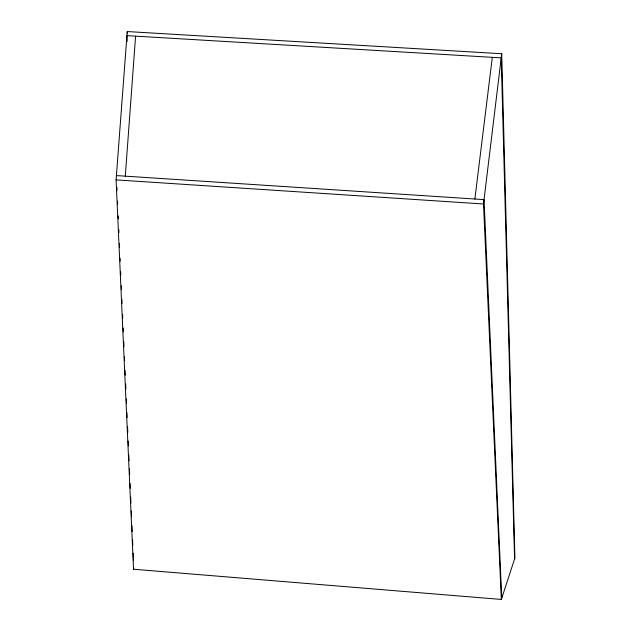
<?xml version="1.0" encoding="UTF-8"?>
<svg xmlns="http://www.w3.org/2000/svg" width="631" height="631" viewBox="0 0 631 631"><rect width="100%" height="100%" fill="white"/><g stroke="black" fill="none" stroke-linecap="round" stroke-linejoin="round"><path stroke-width="0.95" d="M125.293 176.159L135.586 36.148M116.088 179.89L127.249 31.55L501.732 53.73L514.912 557.97L501.337 599.45L133.527 569.241L116.088 179.89L483.504 203.987L501.337 599.45M483.504 203.987L501.732 53.73M474.883 199.017L492.306 57.334M133.527 569.241L133.811 567.963M116.412 175.576L484.032 199.617L501.755 598.156M116.932 187.375L117.066 190.325M117.547 201.147L117.674 204.097M118.202 215.897L118.328 218.847M118.809 229.66L118.944 232.61M119.417 243.432L119.598 247.368M120.071 258.182L120.206 261.131M120.687 271.953L120.813 274.903M121.294 285.717L121.467 289.653M121.909 299.488L122.083 303.424M122.564 314.238L122.737 318.174M123.171 328.01L123.345 331.938M123.779 341.773L123.999 346.695M124.433 356.523L124.615 360.459M125.048 370.294L125.261 375.208M125.656 384.058L125.877 388.98M126.31 398.816L126.531 403.73M126.926 412.579L127.139 417.501M127.533 426.351L127.793 432.251M128.188 441.101L128.409 446.014M128.795 454.872L129.063 460.772M129.41 468.636L129.671 474.536M130.065 483.385L130.278 488.307M130.672 497.157L130.933 503.057M131.287 510.921L131.548 516.828M131.942 525.678L132.202 531.578M132.549 539.442L132.81 545.342M133.157 553.213L133.464 560.099M127.249 31.55L127.304 33.522M127.123 41.543L126.941 35.636L501.227 57.871L514.565 559.042"/></g></svg>
